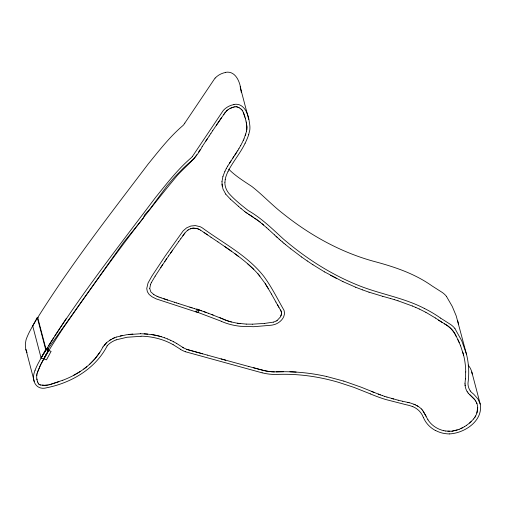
<?xml version="1.0" encoding="UTF-8"?>
<svg xmlns="http://www.w3.org/2000/svg" width="506" height="506" viewBox="0 0 506 506"><rect width="100%" height="100%" fill="white"/><g stroke="black" fill="none" stroke-linecap="round" stroke-linejoin="round"><path stroke-width="0.76" d="M221.963 181.534L222.311 186.625M477.664 407.438L476.88 413.029M465.691 371.948L465.45 378.924M464.982 383.225L465.28 386.628A23.282 19.5 -14.7 0 0 466.323 389.987L467.152 391.581M224.949 182.198L225.259 179.352M149.725 288.546L150.586 284.347M246.789 129.897L246.865 126.196L246.036 121.124M465.008 383.251L465.425 378.899M37.387 381.366L36.748 378.178A22.58 18.912 -14.7 0 1 36.736 375.686L36.818 374.864M36.761 375.711L36.938 374.054M221.989 181.559L222.925 176.43M246.605 131.117L246.922 127.449L246.283 122.37M277.244 320.349L280.45 316.946L281.425 313.979A8.88 7.438 -14.7 0 0 281.001 310.937L275.915 302.063M36.963 374.079L37.102 373.257M246.631 131.143L243.968 138.979M37.128 373.283L40.512 365.003L48.405 350.418L47.804 348.128M248.674 134.672L249.774 130.168A30.499 25.547 -14.7 0 0 249.844 125.785L249.547 123.243A54.237 45.432 -14.7 0 0 249.313 121.952C248.465 113.932 243.873 102.56 233.936 104.438M37.33 372.511L40.518 365.009L46.255 354.402M280.9 315.991L281.235 314.991M245.258 135.64L245.821 133.982M222.95 176.455L224.911 171.268M35.072 370.259L34.541 371.733A17.343 14.529 -14.7 0 0 34.44 372.049C31.151 381.182 36.615 390.746 46.925 387.71C71.491 382.751 95.381 368.747 107.152 345.933M150.56 284.359L151.288 282.727M243.228 140.63L243.943 138.954M473.705 418.854C476.367 415.717 477.715 411.555 477.689 407.463A18.564 15.547 -14.7 0 0 476.956 403.668L475.842 401.271M243.203 140.605L240.736 145.532M228.023 171.414C232.981 161.578 240.369 153.191 245.119 143.223M224.936 171.294L226.22 168.675M151.262 282.734L155.159 276.149M38.329 317.806L37.261 317.452L29.569 331.651A88.936 74.502 -14.7 0 0 26.635 338.166L26.116 339.64A17.343 14.529 -14.7 0 0 26.021 339.956L25.332 343.953L25.604 348.318L34.263 381.473M37.261 317.452L45.679 349.545L37.988 363.744A88.936 74.502 -14.7 0 0 35.053 370.259M47.735 348.166L48.405 350.418L43.756 358.982A882.9 739.627 -14.7 0 1 63.01 328.343C99.29 276.023 136.746 224.335 177.41 175.335C185.987 165.968 196.353 158.34 202.128 146.708M44.781 357.046L45.521 355.724M240.711 145.507L238.883 148.758M226.245 168.7L227.687 166.069M45.679 349.545L51.1 351.341L46.47 359.874L41.106 357.976L32.688 325.883L36.128 320.184M41.732 356.939L41.106 357.976C75.274 301.728 116.032 249.869 155.595 197.384C166.816 183.577 177.745 169.244 191.35 157.651A6.42 5.376 -14.7 0 0 192.305 156.575M102.933 346.958C94.812 363.08 79.328 373.997 62.782 380.265M42.042 356.42L43.288 354.345M237.915 150.358L238.857 148.732M474.761 417.412L475.64 415.957M43.605 353.827L47.349 347.711M36.445 319.665L37.071 318.628M227.713 166.095L233.823 156.626M37.387 318.116C71.011 264.442 109.998 214.361 148.239 163.944C159.124 150.598 169.75 136.765 182.932 125.558A6.42 5.376 -14.7 0 0 183.887 124.482L184.81 123.122M184.854 123.04L214.765 78.506A9.14 7.653 -14.7 0 1 215.145 78.05M199.187 310.273L197.808 312.499L156.272 298.919L152.154 296.864L149.175 294.498L147.36 291.734L146.746 288.521L148.043 282.987L151.908 276.093L165.247 255.966L183.172 230.831L186.676 227.814L190.87 226.018L195.341 225.587L199.927 226.637A15.939 13.352 -14.7 0 1 202.659 228.13C223.532 243.386 247.851 255.783 263.999 276.592C271.735 287.155 277.516 299.002 284.018 310.305C286.32 317.357 279.318 323.827 272.829 324.947A16.685 13.978 -14.7 0 1 271.191 325.231L253.708 326.712L240.742 326.307A61.58 51.587 -14.7 0 1 221.223 321.291M48.576 345.731L53.547 337.837M237.89 150.333L234.885 155.095M155.14 276.162L162.761 264.524M236.897 151.92L232.804 158.195M54.806 335.87L66.425 318.287M229.319 163.47L231.027 160.838M196.821 154.716L193.861 158.954M202.103 146.677L209.18 136.019M198.573 152.021L200.338 149.352M205.651 141.364L207.416 138.695M209.155 135.987L210.951 133.35M210.92 133.318L212.729 130.687M160.8 267.427L168.656 255.884M212.697 130.649L221.717 117.386M216.302 125.361L225.417 112.13M164.678 261.646L166.645 258.768M99.859 352.201L95.147 358.558L89.777 364.156M168.625 255.897L172.66 250.154M170.617 253.025L178.707 241.609M223.582 114.78L225.809 111.63L227.985 109.751M102.958 346.983L106.57 342.632L111.048 339.425M178.738 241.596L180.75 238.762M180.781 238.75C183.526 235.182 185.702 230.534 190.218 228.883A9.279 7.773 -14.7 0 1 193.343 228.168L196.556 228.396L199.68 229.572M182.824 235.91L184.873 233.07M192.324 156.588L223.184 110.599A9.14 7.653 -14.7 0 1 223.563 110.144A16.761 14.041 -14.7 0 1 233.955 104.559M104.078 345.408L106.595 342.657M473.724 418.886L469.625 422.984L466.349 425.457M226.29 111.162L227.371 110.207M469.644 423.016L471.137 421.681M193.564 159.181L193.286 159.422A159.554 133.66 -14.7 0 0 183.476 168.011L174.817 176.828L167.005 185.917L149.94 209.035L144.71 214.772L143.166 218.339L123.894 241.963L47.33 349.779L48.405 350.418M83.794 369.051L86.855 366.686M187.328 230.527L188.251 229.876M227.959 109.726L228.63 109.315M464.597 426.583L466.361 425.489M276.156 321.025L277.218 320.361M109.454 340.367L114.451 337.787M80.606 371.277L73.794 375.231M228.604 109.29L230.021 108.518M464.609 426.609L460.96 428.531M462.807 427.633L459.106 429.341M229.996 108.493L232.969 107.297M276.131 321.032L273.689 322.088M112.686 338.533L116.279 337.097M230.723 108.132L232.229 107.544M49.329 384.737L62.763 380.246M116.178 339.842L127.05 337.249L141.022 336.319M445.792 431.03L451.972 431.22L459.125 429.366M58.892 381.701L50.151 384.554M116.254 337.072L126.601 334.744L140.478 333.745M457.266 430.024L451.947 431.194M232.943 107.272L233.702 107.095M273.664 322.101L264.663 323.391M120.175 335.965L122.237 335.497M233.677 107.07L234.417 106.937M225.518 72.345C235.454 70.467 240.046 81.839 240.894 89.859A54.237 45.432 -14.7 0 1 241.077 90.827M48.456 384.902L49.354 384.762M234.392 106.911L235.107 106.829M48.481 384.927L47.545 385.041A24.421 20.455 -14.7 0 1 44.749 385.281L40.594 384.99M128.891 334.441L132.85 334.042M264.644 323.397L252.317 324.182M235.081 106.804L236.302 106.791M276.143 371.866C293.018 371.17 309.969 372.758 326.44 376.458M283.531 371.714L274.322 371.866A45.053 37.741 -14.7 0 1 262.69 370.202M449.676 433.895C464.521 433.13 483.243 420.878 480.238 404.079L471.535 370.993L470.289 368.147L468.158 365.054M252.33 324.175L246.232 324.112M43.858 385.319L42.099 385.218M140.453 333.72L147.739 334.099M447.816 431.238L449.872 431.295M289.868 371.765L296.143 372.055M246.251 324.106L237.251 323.22L231.387 321.974A55.483 46.482 -14.7 0 1 222.804 318.944L208.219 313.201M144.128 333.815L151.243 334.523A66.261 55.508 -14.7 0 1 161.269 336.711L164.501 337.787M237.27 323.214L240.242 323.631M236.277 106.766L236.865 106.88M443.806 430.669L445.818 431.055M415.388 404.844L410.796 403.111L402.738 401.271M407.343 402.283L409.126 402.681M402.763 401.296L398.178 400.195M326.414 376.432L343.84 381.126M398.197 400.221L386.938 397.071M262.108 372.833L185.626 351.803M443.832 430.695C437.405 429.24 431.473 425.375 427.931 419.771M274.341 371.897A45.901 38.45 -14.7 0 1 262.722 370.221L253.43 367.735M236.84 106.855L237.44 107.032M262.709 370.24L248.8 366.489M248.832 366.508L221.122 358.937M382.789 296.339L390.499 298.508M207.283 355.111L225.708 360.19M39.961 384.813L40.619 385.015M391.397 398.399L393.649 399.025M207.258 355.085L188.82 349.962A30.271 25.357 -14.7 0 1 186.708 349.304L183.545 347.875M202.672 353.833L188.846 349.988A30.347 25.427 -14.7 0 1 186.733 349.323M382.814 296.364L369.013 292.177M390.474 298.483L394.269 299.634M394.244 299.609L397.988 300.804M192.09 307.869L178.751 303.638M189.851 307.167L194.31 308.578M384.731 396.362L386.957 397.09M176.531 302.93L178.77 303.632M194.285 308.584L196.53 309.286M174.317 302.215L176.55 302.917M174.33 302.208L163.267 298.584M343.814 381.1L360.791 387.046L380.385 394.895M397.963 300.779L412.371 306.016M167.695 300.045L161.066 297.838M382.536 395.635L384.75 396.388M382.555 395.654L378.21 394.085M362.315 289.805L369.038 292.202M32.688 325.883L33.023 325.997M203.26 311.43L208.219 313.208M198.314 309.653L196.676 309.046L206.568 312.619M199.959 310.248L201.609 310.842M158.935 297.066L161.091 297.832M237.415 107.006L238.029 107.247M211.514 314.409L213.152 315.017M164.475 337.761L167.644 338.982M355.731 287.244L362.34 289.83M39.417 384.592L39.987 384.838M157.031 296.288L158.96 297.06M412.801 406.691L412.643 406.622A34.332 28.76 -14.7 0 0 406.407 404.806L385.724 399.519A162.255 135.924 -14.7 0 1 370.367 393.908M371.897 391.574L373.985 392.447M412.339 305.985L415.837 307.477M355.756 287.269L342.929 281.602M219.629 317.572L222.823 318.938A55.565 46.546 -14.7 0 0 231.406 321.968M370.373 393.896L353.865 387.343L338.394 382.289A210.211 176.094 -14.7 0 0 325.453 378.95C309.571 375.376 293.227 373.757 276.953 374.434A47.653 39.923 -14.7 0 1 262.127 372.789M413.921 404.186L417.981 406.261M167.619 338.957L170.724 340.336M221.255 321.24L195.284 311.418L199.396 309.919A3.523 2.954 -14.7 0 1 199.206 310.248M238.003 107.221L239.218 107.829M415.805 307.452L419.246 309.014M157.05 296.276L153.881 294.656M419.215 308.989L425.907 312.347M324.586 271.918L342.954 281.627M424.294 308.394C404.553 298.148 382.372 294.492 361.727 286.7C333.068 275.745 306.813 259.091 283.569 239.167C272.354 228.946 261.52 218.124 248.231 210.559C241.425 205.196 234.512 199.75 228.769 193.241A30.056 25.18 -14.7 0 1 228.326 192.653L227.94 192.109A23.504 19.69 -14.7 0 1 224.866 182.204M170.699 340.31L173.748 341.841M330.589 275.302L336.705 278.534M425.875 312.316L435.47 318.04M173.722 341.816L176.72 343.492M173.128 344.662L180.484 349.273M416.742 405.534L418.013 406.286A24.256 20.322 -14.7 0 1 421.365 408.949M183.564 347.9L176.695 343.466M324.612 271.943L312.904 264.733M444.382 323.796C453.167 327.92 456.969 337.432 460.599 345.788M442.402 322.626L435.445 318.015M239.193 107.803L240.907 109.005M39.443 384.617L38.677 384.016M200.654 230.179L197.606 228.68L193.362 228.168A9.304 7.792 -14.7 0 0 190.218 228.883M251.64 216.195L260.419 222.311M183.204 347.685L182.514 347.23M251.659 216.226L245.688 212.229M253.683 217.51L248.623 214.247M254.663 218.13L257.63 220.167M307.218 260.938L312.929 264.758M210.97 237.225L217.934 241.887M200.629 230.192L210.996 237.225M217.915 241.887C232.779 252.114 248.25 262.19 259.926 276.149M204.082 232.545L207.53 234.885M438.519 320.127C445.406 324.472 453.357 328.28 456.279 336.598M246.65 212.912L247.63 213.589M224.828 246.586L231.64 251.362M153.906 294.644L150.826 291.892L149.751 288.534M301.639 257.016L307.243 260.963M440.574 318.116L450.77 324.605A25.319 21.208 -14.7 0 1 454.97 328.565M301.665 257.042L290.779 248.825M244.746 211.521L245.714 212.254M234.986 253.791L238.288 256.264M258.56 220.831L266.757 227.826M244.771 211.546L241.027 208.523M285.492 244.569L290.805 248.851M469.808 394.712L475.134 400.145M283.872 243.222L285.517 244.594M241.052 208.548L238.313 206.189M282.272 241.862L283.898 243.247M262.032 223.665L263.62 225.037M280.685 240.483L282.297 241.887M240.881 108.98L241.419 109.46M230.325 199.079L238.339 206.214M279.116 239.091L280.71 240.508M247.826 263.968L253.797 269.401M228.712 169.181C235.556 176.088 243.835 181.142 251.868 186.486C262.74 195 272.152 205.227 283.094 213.665C309.685 234.961 340.064 251.95 372.992 261.121C387.653 265.024 402.264 269.489 415.869 276.301A137.6 115.267 -14.7 0 1 432.168 286.01L442.345 292.512A25.319 21.208 -14.7 0 1 446.551 296.472M279.141 239.117L274.467 234.866M266.738 227.801L268.313 229.231M276.029 236.308L277.579 237.712M268.294 229.205L274.486 234.892M230.35 199.105L225.714 194.121M241.394 109.435L241.9 109.928M468.626 393.611L474.299 399.019M421.334 408.924L422.333 409.98M241.874 109.903L242.33 110.416M468.088 392.979L468.651 393.636M257.971 273.822L265.214 283.556L271.469 294.03M422.301 409.949L426.128 416.267M242.304 110.39L242.709 110.903M446.507 296.497L452.263 306.44L456.21 315.896L466.45 354.086C468.803 363.346 469.29 373.048 468.063 382.517A11.923 9.987 -14.7 0 0 467.993 383.567L467.993 383.814A15.104 12.656 -14.7 0 0 468.006 384.079L468.101 385.148A19.791 16.584 -14.7 0 0 468.917 388.298L469.992 390.493A14.997 12.561 -14.7 0 0 470.289 390.948M454.926 328.59L461.788 340.867L466.45 354.086M468.113 393.004L467.127 391.555M423.193 411.055L427.956 419.797M38.279 383.415L38.703 384.041M242.684 110.877L245.005 117.316M265.188 283.562L268.395 288.743M475.115 400.119L475.861 401.29M225.739 194.146L223.007 189.117L221.951 184.076M277.44 304.713L278.97 307.344M27.071 352.467L26.818 351.993M271.444 294.043L275.934 302.05M37.931 382.764L38.311 383.44M280.507 309.963L281.001 310.937A8.842 7.407 -14.7 0 1 281.45 313.96M457.848 339.615L459.284 342.67M37.956 382.789L37.362 381.341M26.54 351.411L25.838 349.38M423.288 417.298L422.415 415.401A28.95 24.256 -14.7 0 0 422.004 414.648L421.846 414.363A22.972 19.247 -14.7 0 0 412.839 406.628M476.45 402.441L476.937 403.643M460.58 345.769L463.635 355.307A102.111 85.539 -14.7 0 1 465.716 371.992M243.449 112.345L245.372 118.581M245.34 118.556L246.005 121.092M480.238 404.079L477.885 398.892L473.78 394.288A43.586 36.514 -14.7 0 0 471.953 392.764A10.651 8.925 -14.7 0 1 470.308 390.942M462.75 352.075L463.61 355.288M457.709 320.76L458.613 324.472M240.141 86.659L248.731 119.391M37.703 317.597L46.128 349.69M471.82 371.986L472.187 374.016M36.862 379.026L36.989 379.829M241.128 91.15L241.311 92.415M465.039 384.914L465.134 385.768M248.699 134.678A76.975 64.483 -14.7 0 1 245.106 143.223M225.189 179.345A39.253 32.884 -14.7 0 1 228.079 171.433M424.281 308.401A137.6 115.267 -14.7 0 1 440.587 318.103M449.67 433.939A28.507 23.883 -14.7 0 1 435.577 430.479M435.508 430.562A33.636 28.178 -14.7 0 1 423.345 417.279M185.639 351.771A22.827 19.12 -14.7 0 1 180.452 349.304M141.041 336.161A66.811 55.97 -14.7 0 1 173.115 344.675M107.038 345.864A20.582 17.242 -14.7 0 1 116.19 339.868M47.57 385.066A24.421 20.455 -14.7 0 1 44.775 385.306M151.243 334.523A66.261 55.508 -14.7 0 1 161.294 336.737M215.176 78.069A16.761 14.041 -14.7 0 1 225.537 72.466"/></g></svg>
